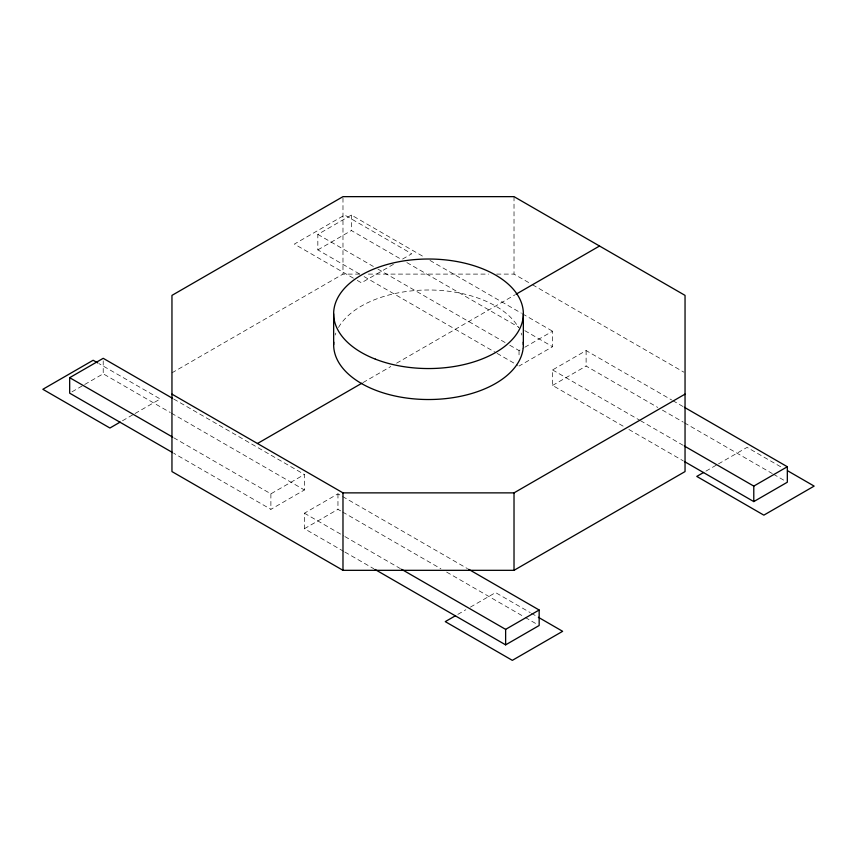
<?xml version="1.0" encoding="UTF-8"?>
<svg xmlns="http://www.w3.org/2000/svg" width="857" height="857" viewBox="0 0 857 857"><rect width="100%" height="100%" fill="white"/><g stroke="black" fill="none" stroke-linecap="round" stroke-linejoin="round"><path stroke-width="0.64" stroke-dasharray="4.29 3.21" d="M359.469 273.929L317.84 249.89L317.84 234.4L351.37 215.043L424.226 257.1M71.988 391.831L83.558 385.157M84.714 384.482L103.215 373.802L170.286 412.528M317.84 249.89L351.37 230.533L401.097 259.243M171.957 372.838L342.982 274.101L360.358 274.101M122.497 420.755L133.928 414.156M135.074 413.492L160.227 398.976L98.93 363.593M393.438 264.331L361.429 282.81L356.801 280.143M402.586 259.05L411.735 253.768L344.664 215.043L294.358 244.084L355.644 279.468M362.993 382.586L390.813 366.517M396.609 363.175L514.886 294.894M173.746 437.766L270.887 493.846L304.417 474.478L304.417 489.968L270.887 509.337L173.746 453.257M509.797 345.232L519.042 350.567L523.67 347.899M524.827 347.235L552.583 331.209L552.583 346.699L519.042 366.057M343.743 551.394L304.417 528.694L304.417 513.204L337.958 493.846L341.429 495.849M623.114 426.143L552.583 385.425L552.583 369.935L586.113 350.567L671.684 399.973M304.417 528.694L337.958 509.337L341.429 511.34M552.583 385.425L586.113 366.057L657.812 407.45M457.842 614.373L465.844 609.745M470.418 607.11L495.571 592.583L530.258 612.616M705.922 471.136L717.352 464.537M718.498 463.883L747.079 447.375L781.777 467.408M368.371 274.101L488.629 274.101M496.642 274.101L514.018 274.101L531.351 284.106M532.508 284.77L683.886 372.174M430 260.442L521.356 313.18M522.513 313.855L552.583 331.209M672.841 400.648L683.254 406.657M406.871 262.574L519.042 327.342M524.827 330.673L552.583 346.699M662.429 410.128L683.254 422.137M684.4 422.812L772.286 473.546M773.442 474.221L785.012 480.895M317.84 234.4L373.341 266.452M377.969 269.119L505.169 342.564M552.583 369.935L639.311 420.005M640.468 420.669L683.254 445.372M364.086 276.597L495.914 352.709M497.071 353.373L517.885 365.393M628.899 429.486L683.254 460.862M173.746 399.041L304.417 474.478M342.586 496.514L467.472 568.62M531.415 613.28L537.2 616.622M171.443 413.192L304.417 489.968M342.586 512.004L440.873 568.748M446.658 572.09L524.13 616.826M525.287 617.49L538.003 624.828M304.417 513.204L343.743 535.904M344.9 536.568L400.401 568.62M344.9 552.058L373.802 568.748M586.113 350.567L586.113 366.057M519.042 350.567L519.042 357.026M514.018 196.649L514.018 274.101M351.37 215.043L351.37 230.533M342.982 197.988L342.982 274.101M337.958 493.846L337.958 509.337M270.887 493.846L270.887 509.337M103.215 360.893L103.215 373.802M335.151 335.044A94.848 54.762 0 0 1 335.815 333.127M338.504 327.47A94.848 54.762 0 0 1 428.5 289.998A94.848 54.762 0 0 1 518.496 327.47M521.185 333.127A94.848 54.762 0 0 1 521.849 335.044"/><path stroke-width="1.29" d="M172.6 452.582L69.674 393.17L69.674 377.68L103.215 358.312L172.6 398.376M120.205 422.072L109.921 428.018L42.85 389.292L93.156 360.251L97.773 362.918M257.475 443.508L361.825 383.25M516.043 294.219L599.525 246.023M171.957 394.134L342.982 492.871L514.018 492.871L685.043 394.134M514.018 570.323L685.043 471.575L685.043 295.386L514.018 196.649L342.982 196.649L171.957 295.386L171.957 471.575L342.982 570.323L514.018 570.323L514.018 492.871M455.56 615.69L445.265 621.625L512.336 660.351L562.642 631.309L538.357 617.286M703.64 472.464L696.773 476.417L763.844 515.143L814.15 486.101L787.551 470.739M401.558 569.284L505.63 629.37L539.16 610.013L539.16 625.503L505.63 644.86L374.959 569.423M684.4 446.047L753.785 486.101L787.326 466.744L787.326 482.223L753.785 501.591L684.4 461.527M684.4 407.321L787.326 466.744M468.629 569.284L539.16 610.013M69.674 377.68L172.6 437.091M753.785 486.101L753.785 501.591M523.348 313.78L523.348 344.76M505.63 629.37L505.63 644.86M342.982 492.871L342.982 570.323M333.652 313.78L333.652 344.76M523.241 342.157A94.848 54.762 0 0 1 428.5 399.523A94.848 54.762 0 0 1 333.759 342.157M375.334 359.137A94.848 54.762 0 0 0 523.113 317.69A94.848 54.762 0 0 0 387.053 264.524A94.848 54.762 0 0 0 375.334 359.137"/></g></svg>
